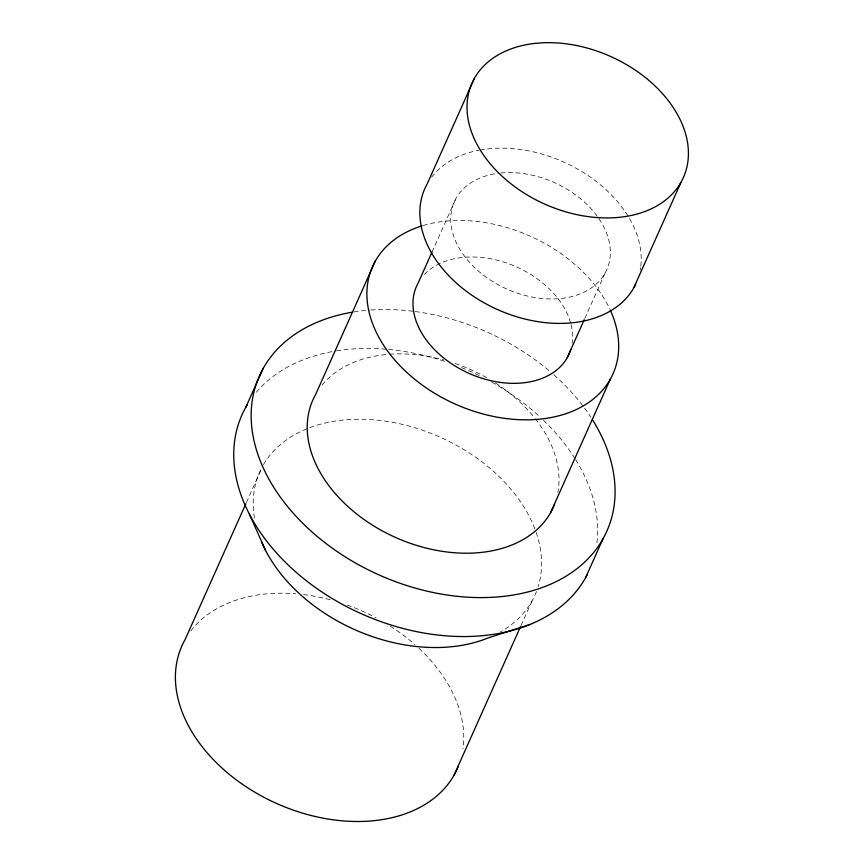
<?xml version="1.0" encoding="UTF-8"?>
<svg xmlns="http://www.w3.org/2000/svg" width="864" height="864" viewBox="0 0 864 864"><rect width="100%" height="100%" fill="white"/><g stroke="black" fill="none" stroke-linecap="round" stroke-linejoin="round"><path stroke-width="0.65" stroke-dasharray="4.32 3.24" d="M246.402 502.502L261.198 469.422M431.978 252.148L456.041 198.331M584.788 318.47L605.027 273.218M521.014 625.536L531.976 601.031M190.836 630.904A150.768 105.3 24.1 0 1 295.79 593.784M303.566 594.572A150.768 105.3 24.1 0 1 330.934 599.951M347.198 605.038A150.768 105.3 24.1 0 1 376.175 617.879M390.215 626.098A150.768 105.3 24.1 0 1 414.936 644.652M418.932 648.281A150.768 105.3 24.1 0 1 462.974 748.883M536.458 591.559A150.768 105.3 24.1 0 1 500.191 632.07M254.48 518.108A150.768 105.3 24.1 0 1 262.84 465.75M263.488 464.616A150.768 105.3 24.1 0 1 404.082 424.796A150.768 105.3 24.1 0 1 535.691 531.079M536.134 532.332A150.768 105.3 24.1 0 1 538.196 586.559M256.284 392.213A190.264 132.883 24.1 0 1 335.135 351.086M336.474 350.87A190.264 132.883 24.1 0 1 386.024 349.207M388.681 349.445A190.264 132.883 24.1 0 1 445.025 361.487M461.473 367.567A190.264 132.883 24.1 0 1 479.866 375.862M491.681 382.104A190.264 132.883 24.1 0 1 539.568 416.567M543.521 420.293A190.264 132.883 24.1 0 1 574.938 458.503M575.64 459.626A190.264 132.883 24.1 0 1 596.646 544.914M353.894 311.926A190.264 132.883 24.1 0 1 369.587 310.079M370.894 309.982A190.264 132.883 24.1 0 1 413.942 311.375M415.26 311.537A190.264 132.883 24.1 0 1 549.817 371.293M553.954 374.89A190.264 132.883 24.1 0 1 590.944 417.334M322.11 385.02A131.652 91.94 24.1 0 1 388.325 354.348M389.61 354.251A131.652 91.94 24.1 0 1 443.783 359.986M455.134 363.485A131.652 91.94 24.1 0 1 487.62 378.259M495.515 383.076A131.652 91.94 24.1 0 1 534.514 417.722M535.356 418.781A131.652 91.94 24.1 0 1 557.885 492.48M423.284 225.482A131.652 91.94 24.1 0 1 609.671 308.815M424.418 274.439A83.462 58.288 24.1 0 1 505.732 262.721A83.462 58.288 24.1 0 1 570.748 323.352M571.072 324.616A83.462 58.288 24.1 0 1 572.162 343.148M598.99 218.722A83.462 58.288 24.1 0 1 568.76 297.259A83.462 58.288 24.1 0 1 458.968 247.828A83.462 58.288 24.1 0 1 498.128 173.308M500.677 173.016A83.462 58.288 24.1 0 1 598.255 217.652M431.611 177.196A115.754 80.838 24.1 0 1 478.764 150.25M480.125 150.001A115.754 80.838 24.1 0 1 592.499 178.664A115.754 80.838 24.1 0 1 640.775 266.414M640.613 267.667A115.754 80.838 24.1 0 1 640.181 270.302"/><path stroke-width="1.3" d="M245.884 407.138L263.304 368.194M245.851 503.723L185.026 639.706A150.768 105.3 24.1 0 0 273.704 802.159A150.768 105.3 24.1 0 0 458.147 766.735M375.289 261.101L315.619 394.492A131.652 91.94 24.1 0 0 393.93 536.728A131.652 91.94 24.1 0 0 554.602 504.155M474.412 78.365L427.226 183.848A115.754 80.838 24.1 0 0 493.312 307.616A115.754 80.838 24.1 0 0 635.666 284.202M431.978 252.148L418.295 282.722A83.462 58.288 24.1 0 0 469.886 373.766A83.462 58.288 24.1 0 0 570.769 349.412M567.281 357.599L584.237 319.691M633.841 287.701L681.026 182.228A115.754 80.838 24.1 0 0 560.498 43.2A115.754 80.838 24.1 0 0 491.627 165.467A115.754 80.838 24.1 0 0 681.026 182.228M550.616 512.611L610.286 379.22M454.162 774.986L520.463 626.756M585.522 577.854L602.942 538.909M530.086 624.434L488.052 637.945A150.768 105.3 24.1 0 1 261.565 541.955M249.404 514.188L265.626 550.584M592.358 419.558A190.264 132.883 24.1 0 1 518.692 594.043A190.264 132.883 24.1 0 1 271.231 483.192A190.264 132.883 24.1 0 1 352.555 312.142M587.401 574.333A190.264 132.883 24.1 0 1 351.259 608.99A190.264 132.883 24.1 0 1 247.169 404.924M610.243 310.057A131.652 91.94 24.1 0 1 546.934 418.262A131.652 91.94 24.1 0 1 383.573 345.19A131.652 91.94 24.1 0 1 422.042 225.871"/></g></svg>
